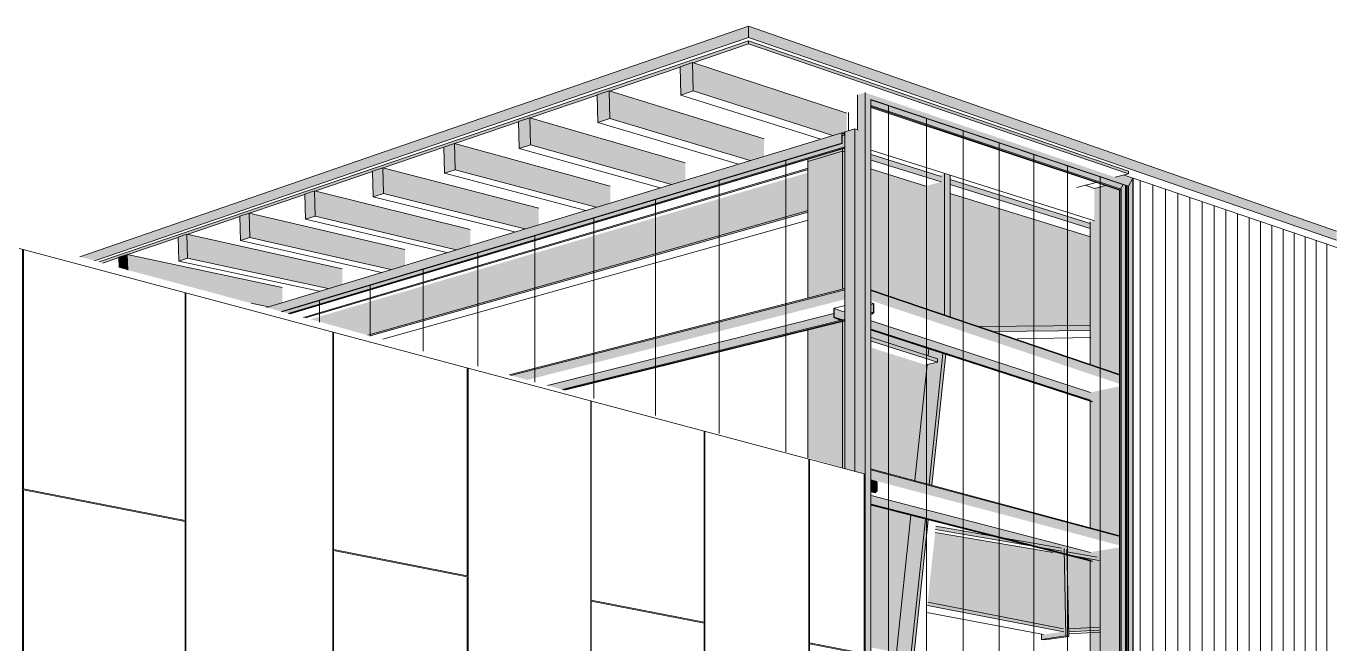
# Model space of a CAD drawing. Header units: inches. Extents: x 30681 to 92461, y -36095 to 66.
# Drawn here: x 30683.436 to 30683.992, y 60.216 to 60.478 of the extents above; entities that cross this region are included whole.
import ezdxf

# ---------------------------------------------------------------- set-up
doc = ezdxf.new("R2010")
doc.units = ezdxf.units.IN
doc.header["$MEASUREMENT"] = 0
for name, color, linetype, lineweight in [('A-CLNG', 13, 'Continuous', 13), ('A-GLAZ-CURT', 52, 'Continuous', 9), ('A-GLAZ-CWMG', 51, 'Continuous', 9), ('A-ROOF', 132, 'Continuous', 13), ('A-WALL', 113, 'Continuous', 13), ('A-WALL-PATT', 111, 'Continuous', 13), ('L-SITE-WALL', 31, 'Continuous', 13), ('S-BEAM', 12, 'Continuous', 9)]:
    doc.layers.add(name, color=color, linetype=linetype, lineweight=lineweight)

# ---------------------------------------------------------------- blocks, each defined once
blk = doc.blocks.new('FP_14-Entrance - Xcel')
at = {"layer": 'A-WALL-PATT', "lineweight": 9}
for p, q in [((-2803.59179, 60.3128), (-2803.59179, 60.42628)), ((-2803.59132, 60.3133), (-2803.59132, 60.42616)), ((-2803.50705, 60.29677), (-2803.50705, 60.40367)), ((-2803.50663, 60.29613), (-2803.50663, 60.40356)), ((-2803.43085, 60.28129), (-2803.43085, 60.38334)), ((-2803.43048, 60.28175), (-2803.43048, 60.38324)), ((-2803.36196, 60.2683), (-2803.36196, 60.36495)), ((-2803.36162, 60.26773), (-2803.36162, 60.36486)), ((-2803.29937, 60.25555), (-2803.29937, 60.34825)), ((-2803.29906, 60.25597), (-2803.29906, 60.34817)), ((-2803.24227, 60.24482), (-2803.24227, 60.33301)), ((-2803.24198, 60.24431), (-2803.24198, 60.33294)), ((-2803.18995, 60.23412), (-2803.18995, 60.31905)), ((-2803.18969, 60.23451), (-2803.18969, 60.31898)), ((-2803.59132, 60.3133), (-2803.50705, 60.29677)), ((-2803.59179, 60.2005), (-2803.59179, 60.3128)), ((-2803.59132, 60.31271), (-2803.50705, 60.29621)), ((-2803.59132, 60.20044), (-2803.59132, 60.31271)), ((-2803.14184, 60.22512), (-2803.14184, 60.30622)), ((-2803.1416, 60.22465), (-2803.1416, 60.30615)), ((-2803.50705, 60.18986), (-2803.50705, 60.29621)), ((-2803.50663, 60.18981), (-2803.50663, 60.29613)), ((-2803.09745, 60.21601), (-2803.09745, 60.29437)), ((-2803.09723, 60.21637), (-2803.09723, 60.29431)), ((-2803.43085, 60.1803), (-2803.43085, 60.28129)), ((-2803.43048, 60.28175), (-2803.36196, 60.2683)), ((-2803.36196, 60.2678), (-2803.43048, 60.28122)), ((-2803.43048, 60.18025), (-2803.43048, 60.28122)), ((-2803.36196, 60.074), (-2803.36196, 60.2678)), ((-2803.36162, 60.17111), (-2803.36162, 60.26773)), ((-2803.29937, 60.16332), (-2803.29937, 60.25555)), ((-2803.29906, 60.25597), (-2803.24227, 60.24482)), ((-2803.29906, 60.25549), (-2803.24227, 60.24436)), ((-2803.29906, 60.07059), (-2803.29906, 60.25549)), ((-2803.24227, 60.06752), (-2803.24227, 60.24436)), ((-2803.24198, 60.15614), (-2803.24198, 60.24431)), ((-2803.18995, 60.14962), (-2803.18995, 60.23412)), ((-2803.18969, 60.23451), (-2803.14184, 60.22512)), ((-2803.14184, 60.2247), (-2803.18969, 60.23407)), ((-2803.18969, 60.06468), (-2803.18969, 60.23407)), ((-2803.14184, 60.06209), (-2803.14184, 60.2247)), ((-2803.1416, 60.14357), (-2803.1416, 60.22465)), ((-2803.09745, 60.13805), (-2803.09745, 60.21601)), ((-2803.09723, 60.21637), (-2803.07402, 60.21182)), ((-2803.09723, 60.21596), (-2803.07402, 60.21142)), ((-2803.09723, 60.05967), (-2803.09723, 60.21596)), ((-2803.29937, 60.16332), (-2803.36162, 60.17111)), ((-2803.36162, 60.1706), (-2803.29937, 60.16284)), ((-2803.36162, 59.97685), (-2803.36162, 60.1706)), ((-2803.29937, 59.9779), (-2803.29937, 60.16284)), ((-2803.18995, 60.14962), (-2803.24198, 60.15614)), ((-2803.24198, 60.15568), (-2803.18995, 60.14918)), ((-2803.24198, 59.97888), (-2803.24198, 60.15568)), ((-2803.18995, 59.97976), (-2803.18995, 60.14918)), ((-2803.09745, 60.13805), (-2803.1416, 60.14357)), ((-2803.1416, 60.14315), (-2803.09745, 60.13764)), ((-2803.1416, 59.98058), (-2803.1416, 60.14315)), ((-2803.09745, 59.98132), (-2803.09745, 60.13764)), ((-2803.36196, 60.074), (-2803.42931, 60.07764)), ((-2803.36196, 60.07349), (-2803.42931, 60.07711)), ((-2803.36196, 59.87969), (-2803.36196, 60.07349)), ((-2803.24227, 60.06752), (-2803.29906, 60.07059)), ((-2803.29906, 59.88522), (-2803.29906, 60.07011)), ((-2803.24227, 60.06706), (-2803.29906, 60.07011)), ((-2803.24227, 59.89022), (-2803.24227, 60.06706)), ((-2803.14184, 60.06209), (-2803.18969, 60.06468)), ((-2803.18969, 59.89485), (-2803.18969, 60.06424)), ((-2803.14184, 60.06167), (-2803.18969, 60.06424)), ((-2803.14184, 59.89905), (-2803.14184, 60.06167)), ((-2803.07402, 60.05842), (-2803.09723, 60.05967)), ((-2803.09723, 59.90298), (-2803.09723, 60.05927)), ((-2803.07402, 60.05802), (-2803.09723, 60.05927)), ((-2803.18995, 59.97976), (-2803.24198, 59.97888)), ((-2803.09745, 59.98132), (-2803.1416, 59.98058)), ((-2803.1416, 59.98015), (-2803.09745, 59.98092)), ((-2803.1416, 59.89865), (-2803.1416, 59.98015)), ((-2803.09745, 59.90255), (-2803.09745, 59.98092)), ((-2803.29937, 59.9779), (-2803.36162, 59.97685)), ((-2803.36162, 59.97635), (-2803.29937, 59.97742)), ((-2803.36162, 59.87922), (-2803.36162, 59.97635)), ((-2803.29937, 59.88472), (-2803.29937, 59.97742)), ((-2803.24198, 59.97842), (-2803.18995, 59.97932)), ((-2803.24198, 59.88979), (-2803.24198, 59.97842)), ((-2803.18995, 59.89438), (-2803.18995, 59.97932)), ((-2803.09723, 59.90298), (-2803.07402, 59.90502)), ((-2803.18969, 59.89485), (-2803.14184, 59.89905)), ((-2803.29906, 59.88522), (-2803.24227, 59.89022)), ((-2803.42931, 59.87377), (-2803.36196, 59.87969))]:
    blk.add_line(p, q, dxfattribs=at)
blk = doc.blocks.new('FP_31-Entrance - Xcel')
at = {"layer": 'A-WALL-PATT', "lineweight": 9}
for p, q in [((-2803.10723, 60.29736), (-2803.10723, 60.42105)), ((-2803.13543, 60.30521), (-2803.13543, 60.41258)), ((-2803.16253, 60.31275), (-2803.16253, 60.4044)), ((-2803.18857, 60.32), (-2803.18857, 60.39657)), ((-2803.21363, 60.32698), (-2803.21363, 60.38905)), ((-2803.23775, 60.33369), (-2803.23775, 60.3818)), ((-2803.261, 60.34016), (-2803.261, 60.37482)), ((-2803.2834, 60.3464), (-2803.2834, 60.36809)), ((-2803.30502, 60.35242), (-2803.30502, 60.36159))]:
    blk.add_line(p, q, dxfattribs=at)
blk = doc.blocks.new('FP_36-Entrance - Xcel')
at = {"layer": 'A-WALL-PATT', "lineweight": 9}
for p, q in [((-2803.06368, 59.90793), (-2803.06368, 60.4442)), ((-2803.04759, 59.90932), (-2803.04759, 60.43879)), ((-2803.03197, 59.91066), (-2803.03197, 60.43353)), ((-2803.01681, 59.91197), (-2803.01681, 60.42843)), ((-2803.00208, 59.91323), (-2803.00208, 60.42348)), ((-2802.98778, 59.91447), (-2802.98778, 60.41866)), ((-2802.97387, 59.91566), (-2802.97387, 60.41398))]:
    blk.add_line(p, q, dxfattribs=at)
blk = doc.blocks.new('FP_37-Entrance - Xcel')
at = {"layer": 'A-WALL-PATT', "lineweight": 9}
for p, q in [((-2802.95692, 60.12043), (-2802.95692, 60.41252)), ((-2802.95156, 60.11976), (-2802.95156, 60.41069)), ((-2802.94627, 60.11909), (-2802.94627, 60.40889)), ((-2802.94103, 60.11844), (-2802.94103, 60.4071)), ((-2802.93585, 60.11779), (-2802.93585, 60.40534)), ((-2802.93072, 60.11715), (-2802.93072, 60.40359)), ((-2802.92565, 60.11652), (-2802.92565, 60.40186)), ((-2802.92064, 60.11589), (-2802.92064, 60.40015)), ((-2802.91568, 60.11527), (-2802.91568, 60.39846)), ((-2802.91077, 60.11465), (-2802.91077, 60.39679)), ((-2802.90592, 60.11405), (-2802.90592, 60.39513)), ((-2802.90111, 60.11345), (-2802.90111, 60.3935)), ((-2802.89636, 60.11285), (-2802.89636, 60.39188)), ((-2802.89165, 60.11226), (-2802.89165, 60.39027)), ((-2802.887, 60.11168), (-2802.887, 60.38869)), ((-2802.88239, 60.1111), (-2802.88239, 60.38712)), ((-2802.87783, 60.11053), (-2802.87783, 60.38556))]:
    blk.add_line(p, q, dxfattribs=at)

msp = doc.modelspace()

# ---------------------------------------------------------------- hatches: boundary and pattern name
at = {"layer": 'A-GLAZ-CWMG'}
for points in [[(30683.79168, 59.90472), (30683.79168, 60.44979), (30683.78843, 60.44877), (30683.78843, 60.43402), (30683.78881, 60.43386), (30683.78881, 60.28881), (30683.79128, 60.28813), (30683.79128, 59.90474)], [(30683.79168, 59.90472), (30683.79407, 59.90493), (30683.79407, 60.44686), (30683.79294, 60.44936), (30683.79168, 60.44979), (30683.79168, 59.93582)], [(30683.90332, 60.41009), (30683.90524, 60.41348), (30683.90128, 60.41483), (30683.89778, 60.41387), (30683.79294, 60.44936), (30683.79407, 60.44686), (30683.90018, 60.41115)], [(30683.90003, 60.40886), (30683.90112, 60.41077), (30683.79412, 60.44677), (30683.79412, 60.44426), (30683.89654, 60.41003)], [(30683.90016, 60.40846), (30683.90034, 60.40876), (30683.79411, 60.44425), (30683.79411, 60.44386), (30683.89548, 60.41002)], [(30683.54425, 60.35688), (30683.78189, 60.42828), (30683.78189, 60.43276), (30683.53783, 60.35866), (30683.53851, 60.35847)], [(30683.547, 60.35613), (30683.78311, 60.42676), (30683.78311, 60.43181), (30683.78196, 60.43146), (30683.782, 60.4283), (30683.78202, 60.42826), (30683.54436, 60.35686)], [(30683.78199, 60.42824), (30683.78194, 60.42836), (30683.78194, 60.43264), (30683.78206, 60.4326), (30683.78219, 60.43264), (30683.78189, 60.43276), (30683.78189, 60.42828)], [(30683.7831, 60.43218), (30683.7831, 60.43228), (30683.78217, 60.43263), (30683.78206, 60.4326)], [(30683.78739, 60.28919), (30683.78739, 60.43443), (30683.78308, 60.43312), (30683.78308, 60.29039), (30683.78663, 60.28941)], [(30683.78881, 60.28881), (30683.78881, 60.43386), (30683.78739, 60.43443), (30683.78739, 60.28919)], [(30683.54757, 60.35597), (30683.7831, 60.42636), (30683.7831, 60.42675), (30683.547, 60.35612)], [(30683.90332, 59.91457), (30683.90524, 59.91474), (30683.90524, 60.41348), (30683.90332, 60.41009), (30683.90332, 59.93571)], [(30683.90034, 59.91641), (30683.90216, 59.91659), (30683.90216, 60.41042), (30683.90112, 60.41077), (30683.90003, 60.40886), (30683.90034, 60.40876), (30683.90034, 59.9166)], [(30683.90016, 59.91639), (30683.90034, 59.91641), (30683.90034, 60.40876), (30683.90016, 60.40841), (30683.90016, 59.9166)], [(30683.90316, 59.91485), (30683.90316, 60.41006), (30683.90216, 60.41042), (30683.90216, 59.91656), (30683.90282, 59.91659), (30683.90282, 59.91487)], [(30683.90332, 59.91457), (30683.90332, 60.41009), (30683.90313, 60.41004), (30683.90313, 59.91458)]]:
    msp.add_hatch(color=256, dxfattribs=at).paths.add_polyline_path(points, flags=0)
h = msp.add_hatch(color=256, dxfattribs=at)
h.paths.add_polyline_path([(30683.89974, 59.91635), (30683.90016, 59.91639), (30683.90016, 59.91751), (30683.89974, 59.91747), (30683.89974, 59.9166)], flags=0)
h.paths.add_polyline_path([(30683.90016, 59.91786), (30683.90016, 60.40846), (30683.89964, 60.40832), (30683.89964, 59.91789), (30683.89974, 59.91788)], flags=0)
at = {"layer": 'A-ROOF'}
h = msp.add_hatch(color=256, dxfattribs=at)
h.paths.add_polyline_path([(30682.63643, 60.09557), (30682.80487, 60.15308), (30682.80487, 60.15464), (30682.63643, 60.09654)], flags=0)
h.paths.add_polyline_path([(30683.46494, 60.37845), (30683.74219, 60.47312), (30683.74219, 60.47794), (30683.45875, 60.38018)], flags=0)
for points in [[(30683.99162, 60.38723), (30683.99162, 60.39099), (30683.74219, 60.47794), (30683.74219, 60.47312), (30683.94582, 60.403)], [(30683.90334, 60.41536), (30683.90334, 60.41644), (30683.74228, 60.4717), (30683.74228, 60.47044), (30683.90009, 60.41647)]]:
    msp.add_hatch(color=256, dxfattribs=at).paths.add_polyline_path(points, flags=0)
h = msp.add_hatch(color=256, dxfattribs=at)
h.paths.add_polyline_path([(30682.637, 60.09521), (30682.80487, 60.15221), (30682.80487, 60.15261), (30682.637, 60.09547)], flags=0)
h.paths.add_polyline_path([(30683.46844, 60.37748), (30683.4753, 60.37981), (30683.47529, 60.3799), (30683.47886, 60.38112), (30683.47904, 60.38108), (30683.50038, 60.38832), (30683.50037, 60.38842), (30683.50411, 60.38969), (30683.50429, 60.38965), (30683.52661, 60.39723), (30683.52661, 60.39733), (30683.53051, 60.39866), (30683.53069, 60.39861), (30683.55407, 60.40655), (30683.55407, 60.40666), (30683.55816, 60.40805), (30683.55834, 60.408), (30683.58286, 60.41632), (30683.58285, 60.41643), (30683.58714, 60.41789), (30683.58733, 60.41784), (30683.61306, 60.42657), (30683.61305, 60.42669), (30683.61756, 60.42822), (30683.61774, 60.42816), (30683.64478, 60.43734), (30683.64478, 60.43746), (30683.64952, 60.43907), (30683.6497, 60.43901), (30683.67815, 60.44867), (30683.67815, 60.44879), (30683.68314, 60.45048), (30683.68332, 60.45043), (30683.7133, 60.4606), (30683.7133, 60.46073), (30683.71855, 60.46251), (30683.71873, 60.46245), (30683.74228, 60.47044), (30683.74228, 60.4717), (30683.46681, 60.37793)], flags=0)
at = {"layer": 'L-SITE-WALL'}
msp.add_hatch(color=256, dxfattribs=at).paths.add_polyline_path([(30683.90524, 60.12078), (30683.90542, 60.1208), (30683.90542, 60.41353), (30683.90524, 60.41348), (30683.90524, 60.1215)], flags=0)
h = msp.add_hatch(color=256, dxfattribs=at)
h.paths.add_polyline_path([(30683.90216, 60.12054), (30683.90316, 60.12062), (30683.90316, 60.41006), (30683.90216, 60.41042), (30683.90216, 60.12064)], flags=0)
h.paths.add_polyline_path([(30683.89968, 60.12483), (30683.89968, 60.18859), (30683.88738, 60.18707), (30683.88733, 60.18701), (30683.88733, 60.18371), (30683.8881, 60.18317), (30683.888, 60.18304), (30683.88717, 60.18321), (30683.88717, 60.1265), (30683.89615, 60.1253)], flags=0)
h.paths.add_polyline_path([(30683.89968, 60.19329), (30683.89968, 60.2569), (30683.88744, 60.25486), (30683.88733, 60.2548), (30683.88733, 60.25148), (30683.8881, 60.25098), (30683.888, 60.25084), (30683.88717, 60.25106), (30683.88717, 60.19588), (30683.8943, 60.1944)], flags=0)
h.paths.add_polyline_path([(30683.89968, 60.26175), (30683.89968, 60.32522), (30683.88733, 60.32261), (30683.88733, 60.31925), (30683.8881, 60.31878), (30683.888, 60.31864), (30683.88717, 60.31892), (30683.88717, 60.26525), (30683.89684, 60.26254)], flags=0)
h.paths.add_polyline_path([(30683.89968, 60.3302), (30683.89968, 60.40834), (30683.89376, 60.41041), (30683.88897, 60.40913), (30683.88897, 60.39541), (30683.88717, 60.39495), (30683.88717, 60.33463), (30683.89533, 60.33174)], flags=0)
at = {"layer": 'S-BEAM'}
for points in [[(30683.71358, 60.44872), (30683.71883, 60.45046), (30683.71855, 60.46251), (30683.71329, 60.46072)], [(30683.77807, 60.43164), (30683.78207, 60.43284), (30683.78234, 60.43275), (30683.78323, 60.43302), (30683.78323, 60.43324), (30683.7839, 60.43345), (30683.7839, 60.44107), (30683.71855, 60.46251), (30683.71883, 60.45046), (30683.77685, 60.43203)], [(30683.67843, 60.4371), (30683.68342, 60.43875), (30683.68313, 60.45048), (30683.67815, 60.44879)], [(30683.74297, 60.42098), (30683.74884, 60.4228), (30683.74884, 60.43023), (30683.68313, 60.45048), (30683.68342, 60.43875), (30683.74174, 60.42135)], [(30683.64506, 60.42607), (30683.6498, 60.42763), (30683.64952, 60.43907), (30683.64478, 60.43746), (30683.64483, 60.43561)], [(30683.70956, 60.41084), (30683.71546, 60.41267), (30683.71546, 60.41992), (30683.64952, 60.43907), (30683.6498, 60.42763), (30683.70588, 60.41187)], [(30683.78323, 60.43238), (30683.78323, 60.43302), (30683.78232, 60.43274)], [(30683.61334, 60.41558), (30683.61784, 60.41707), (30683.61756, 60.42821), (30683.61305, 60.42668)], [(30683.67773, 60.40117), (30683.68364, 60.403), (30683.68364, 60.41009), (30683.61756, 60.42821), (30683.61784, 60.41707), (30683.67404, 60.40215)], [(30683.76743, 60.4206), (30683.78216, 60.42499), (30683.78214, 60.42592), (30683.76743, 60.42153)], [(30683.55444, 60.35419), (30683.7675, 60.41718), (30683.7675, 60.41776), (30683.55358, 60.35443)], [(30683.55861, 60.35305), (30683.76753, 60.41441), (30683.76753, 60.41583), (30683.55649, 60.35363), (30683.55859, 60.35306)], [(30683.5809, 60.34685), (30683.76753, 60.39972), (30683.76753, 60.41441), (30683.55861, 60.35305), (30683.5612, 60.35233)], [(30683.58314, 60.40559), (30683.58743, 60.40701), (30683.58714, 60.41789), (30683.58285, 60.41643)], [(30683.64735, 60.39195), (30683.65328, 60.39378), (30683.65328, 60.40071), (30683.58714, 60.41789), (30683.58743, 60.40701), (30683.64563, 60.39238)], [(30683.8254, 60.35561), (30683.8254, 60.41532), (30683.82272, 60.41456), (30683.82393, 60.41416), (30683.82393, 60.41192), (30683.81751, 60.41012), (30683.81751, 60.35841)], [(30683.82771, 60.35483), (30683.82771, 60.41459), (30683.8254, 60.41532), (30683.8254, 60.35561), (30683.82739, 60.35494)], [(30683.55435, 60.39607), (30683.55844, 60.39742), (30683.55816, 60.40804), (30683.55407, 60.40665)], [(30683.61835, 60.38314), (30683.62428, 60.38498), (30683.62428, 60.39174), (30683.55816, 60.40804), (30683.55844, 60.39742), (30683.61809, 60.3832)], [(30683.52689, 60.38699), (30683.53079, 60.38828), (30683.53051, 60.39865), (30683.5266, 60.39733)], [(30683.59061, 60.37472), (30683.59655, 60.37656), (30683.59655, 60.38317), (30683.53051, 60.39865), (30683.53079, 60.38828), (30683.58692, 60.37556)], [(30683.58177, 60.34658), (30683.7675, 60.39912), (30683.7675, 60.3997), (30683.58088, 60.34683)], [(30683.50066, 60.37832), (30683.50439, 60.37955), (30683.50411, 60.38969), (30683.50037, 60.38842), (30683.50059, 60.38075)], [(30683.56407, 60.36666), (30683.57, 60.36849), (30683.57, 60.37497), (30683.50411, 60.38969), (30683.50439, 60.37955), (30683.56038, 60.36746)], [(30683.47905, 60.37452), (30683.47886, 60.38112), (30683.47529, 60.3799), (30683.47542, 60.37553)], [(30683.53865, 60.35894), (30683.54457, 60.36077), (30683.54457, 60.36711), (30683.47886, 60.38112), (30683.47905, 60.37452), (30683.53138, 60.36044), (30683.53854, 60.35897)], [(30683.6415, 60.32983), (30683.78311, 60.36618), (30683.78312, 60.36665), (30683.64071, 60.33005)], [(30683.64781, 60.32807), (30683.78311, 60.36245), (30683.78311, 60.36618), (30683.6415, 60.32983)], [(30683.89965, 60.32998), (30683.89966, 60.33019), (30683.79414, 60.36607), (30683.79412, 60.36583), (30683.89928, 60.33011)], [(30683.89965, 60.32662), (30683.89965, 60.32998), (30683.79412, 60.36583), (30683.79412, 60.3621), (30683.87739, 60.3341)], [(30683.64847, 60.32789), (30683.78311, 60.36206), (30683.78311, 60.36245), (30683.64781, 60.32807), (30683.64847, 60.32789)], [(30683.77924, 60.35389), (30683.77934, 60.35405), (30683.77855, 60.35455), (30683.77856, 60.35823), (30683.7786, 60.3583), (30683.77842, 60.35828), (30683.77838, 60.35813), (30683.77838, 60.35443)], [(30683.89965, 60.3262), (30683.89965, 60.32662), (30683.79412, 60.3621), (30683.79413, 60.36164), (30683.899, 60.32642)], [(30683.79489, 60.35589), (30683.79537, 60.35648), (30683.79535, 60.36033), (30683.79526, 60.36032), (30683.79528, 60.36023), (30683.79528, 60.35659), (30683.79484, 60.35604)], [(30683.82246, 60.33537), (30683.82246, 60.33686), (30683.79436, 60.34588), (30683.79436, 60.34435), (30683.81234, 60.3386)], [(30683.89965, 60.26143), (30683.89966, 60.26174), (30683.79414, 60.29017), (30683.79412, 60.28983), (30683.89928, 60.26153)], [(30683.89965, 60.25806), (30683.89965, 60.26143), (30683.79412, 60.28983), (30683.79412, 60.2861), (30683.87739, 60.26398)], [(30683.89965, 60.25768), (30683.89965, 60.25806), (30683.79412, 60.2861), (30683.79413, 60.28567), (30683.899, 60.25785)], [(30683.79677, 60.28459), (30683.79669, 60.28478), (30683.79412, 60.28546), (30683.79412, 60.28529)], [(30683.79677, 60.28087), (30683.79677, 60.28459), (30683.79412, 60.28529), (30683.79412, 60.28156)], [(30683.7959, 60.27994), (30683.79677, 60.28087), (30683.79412, 60.28156), (30683.79414, 60.2804)], [(30683.8881, 60.25098), (30683.88733, 60.25148), (30683.79434, 60.27525), (30683.79432, 60.27492), (30683.8776, 60.25366)], [(30683.888, 60.25084), (30683.8881, 60.25098), (30683.79432, 60.27492), (30683.79433, 60.27475), (30683.87761, 60.25349)], [(30683.88733, 60.25474), (30683.88736, 60.25482), (30683.88744, 60.25486), (30683.79433, 60.27899), (30683.79436, 60.27881), (30683.87762, 60.25725)], [(30683.88733, 60.25148), (30683.88733, 60.25474), (30683.79434, 60.27881), (30683.79434, 60.27525), (30683.87762, 60.25396)], [(30683.86655, 60.21782), (30683.8768, 60.2193), (30683.87604, 60.25637), (30683.87425, 60.25684), (30683.87396, 60.25679), (30683.87518, 60.25657), (30683.8752, 60.2553), (30683.87145, 60.25467), (30683.8721, 60.22313), (30683.87587, 60.22238), (30683.8759, 60.22111), (30683.86736, 60.21987), (30683.86651, 60.22003), (30683.86651, 60.21974)], [(30683.87803, 60.21913), (30683.87728, 60.25605), (30683.87604, 60.25637), (30683.8768, 60.2193)]]:
    msp.add_hatch(color=256, dxfattribs=at).paths.add_polyline_path(points, flags=0)
h = msp.add_hatch(color=256, dxfattribs=at)
h.paths.add_polyline_path([(30683.78216, 60.29077), (30683.78216, 60.35274), (30683.76743, 60.34909), (30683.76743, 60.29487), (30683.77509, 60.29274)], flags=0)
h.paths.add_polyline_path([(30683.76743, 60.36267), (30683.78216, 60.36645), (30683.78214, 60.42495), (30683.76743, 60.42056), (30683.76743, 60.36324)], flags=0)
h = msp.add_hatch(color=256, dxfattribs=at)
h.paths.add_polyline_path([(30683.84671, 60.34839), (30683.88717, 60.34889), (30683.88717, 60.35103), (30683.84035, 60.35055), (30683.84104, 60.35032)], flags=0)
h.paths.add_polyline_path([(30683.88717, 60.39214), (30683.88717, 60.39425), (30683.82774, 60.41296), (30683.82774, 60.41073), (30683.87951, 60.39453)], flags=0)
h.paths.add_polyline_path([(30683.82393, 60.41192), (30683.82393, 60.41416), (30683.79434, 60.42345), (30683.79434, 60.42117), (30683.82283, 60.41226)], flags=0)
h.paths.add_polyline_path([(30683.78324, 60.42465), (30683.78324, 60.42626), (30683.78216, 60.42593), (30683.78216, 60.42499), (30683.78278, 60.42479)], flags=0)
h = msp.add_hatch(color=256, dxfattribs=at)
h.paths.add_polyline_path([(30683.79821, 59.90926), (30683.79942, 59.90936), (30683.79942, 59.97782), (30683.79821, 59.97779), (30683.79821, 59.91488)], flags=0)
h.paths.add_polyline_path([(30683.79821, 59.98665), (30683.79942, 59.98666), (30683.79942, 60.05534), (30683.79821, 60.0554), (30683.79821, 59.98854)], flags=0)
h.paths.add_polyline_path([(30683.79942, 60.06592), (30683.79942, 60.08849), (30683.8033, 60.12518), (30683.80207, 60.12532), (30683.79821, 60.08882), (30683.79821, 60.06599), (30683.79928, 60.06593)], flags=0)
h.paths.add_polyline_path([(30683.80457, 60.13712), (30683.81095, 60.1974), (30683.80973, 60.19762), (30683.80334, 60.13728), (30683.80434, 60.13715)], flags=0)
h.paths.add_polyline_path([(30683.81236, 60.21077), (30683.81848, 60.26859), (30683.81729, 60.2689), (30683.81115, 60.21101), (30683.81179, 60.21088)], flags=0)
h.paths.add_polyline_path([(30683.82004, 60.28335), (30683.82591, 60.33878), (30683.82473, 60.33916), (30683.81885, 60.28367), (30683.81914, 60.28359)], flags=0)
h.paths.add_polyline_path([(30683.78324, 60.29048), (30683.78324, 60.35261), (30683.78254, 60.35284), (30683.78216, 60.35274), (30683.78216, 60.29077), (30683.78247, 60.29069)], flags=0)
h.paths.add_polyline_path([(30683.78216, 60.36645), (30683.78324, 60.36674), (30683.78324, 60.42461), (30683.78216, 60.42495), (30683.78216, 60.36727)], flags=0)
h = msp.add_hatch(color=256, dxfattribs=at)
h.paths.add_polyline_path([(30683.79443, 60.11357), (30683.79577, 60.1261), (30683.79443, 60.12625), (30683.79443, 60.11633)], flags=0)
h.paths.add_polyline_path([(30683.79705, 60.13812), (30683.80352, 60.19883), (30683.79443, 60.20052), (30683.79443, 60.15761), (30683.797, 60.1572), (30683.79708, 60.15701), (30683.79708, 60.15328), (30683.7962, 60.15243), (30683.79443, 60.15268), (30683.79443, 60.13846), (30683.79501, 60.13839)], flags=0)
h.paths.add_polyline_path([(30683.80495, 60.2123), (30683.81116, 60.27053), (30683.79443, 60.2748), (30683.79443, 60.21439), (30683.80356, 60.21258)], flags=0)
h.paths.add_polyline_path([(30683.81274, 60.28539), (30683.81796, 60.33434), (30683.81751, 60.33423), (30683.79443, 60.34156), (30683.79443, 60.29033), (30683.80926, 60.28633)], flags=0)
h.paths.add_polyline_path([(30683.81838, 60.33823), (30683.81869, 60.3412), (30683.79443, 60.34907), (30683.79443, 60.34593), (30683.81703, 60.33867)], flags=0)
h.paths.add_polyline_path([(30683.84045, 60.3506), (30683.88727, 60.35108), (30683.88727, 60.38855), (30683.82783, 60.40693), (30683.82783, 60.3549), (30683.83882, 60.35116)], flags=0)
h.paths.add_polyline_path([(30683.81751, 60.35841), (30683.81751, 60.41012), (30683.79443, 60.41726), (30683.79443, 60.36626), (30683.81315, 60.35989)], flags=0)
h = msp.add_hatch(color=256, dxfattribs=at)
h.paths.add_polyline_path([(30683.65698, 60.3256), (30683.77843, 60.35602), (30683.77843, 60.35617), (30683.65671, 60.32568), (30683.65697, 60.32561)], flags=0)
h.paths.add_polyline_path([(30683.78223, 60.35696), (30683.78323, 60.35721), (30683.78323, 60.35737), (30683.78216, 60.3571), (30683.78221, 60.35705), (30683.78223, 60.35696)], flags=0)
h.paths.add_polyline_path([(30683.79417, 60.35995), (30683.79528, 60.36023), (30683.79522, 60.36037), (30683.79522, 60.36032), (30683.79502, 60.36032), (30683.79416, 60.36011), (30683.79416, 60.36005)], flags=0)
h = msp.add_hatch(color=256, dxfattribs=at)
h.paths.add_polyline_path([(30683.66323, 60.32387), (30683.7815, 60.35318), (30683.77929, 60.35393), (30683.77843, 60.35447), (30683.77843, 60.35601), (30683.65698, 60.3256), (30683.65916, 60.325)], flags=0)
h.paths.add_polyline_path([(30683.78223, 60.35336), (30683.78323, 60.35361), (30683.78323, 60.35721), (30683.78223, 60.35696), (30683.78223, 60.35407)], flags=0)
h.paths.add_polyline_path([(30683.79417, 60.35632), (30683.79528, 60.35659), (30683.79526, 60.36023), (30683.79417, 60.35995), (30683.79417, 60.3566)], flags=0)
h = msp.add_hatch(color=256, dxfattribs=at)
h.paths.add_polyline_path([(30683.88733, 60.32251), (30683.88738, 60.32261), (30683.88744, 60.32264), (30683.79433, 60.35318), (30683.79434, 60.35299), (30683.87968, 60.32501)], flags=0)
h.paths.add_polyline_path([(30683.78223, 60.35696), (30683.78229, 60.35708), (30683.77861, 60.35829), (30683.77855, 60.35817), (30683.78068, 60.35747)], flags=0)
h = msp.add_hatch(color=256, dxfattribs=at)
h.paths.add_polyline_path([(30683.88733, 60.31925), (30683.88733, 60.32251), (30683.79434, 60.35299), (30683.79434, 60.34943), (30683.87762, 60.3224)], flags=0)
h.paths.add_polyline_path([(30683.78223, 60.35336), (30683.78223, 60.35696), (30683.77855, 60.35817), (30683.77856, 60.35455), (30683.78146, 60.35361)], flags=0)
h = msp.add_hatch(color=256, dxfattribs=at)
h.paths.add_polyline_path([(30683.66399, 60.32365), (30683.78225, 60.35292), (30683.7815, 60.35318), (30683.66323, 60.32387)], flags=0)
h.paths.add_polyline_path([(30683.78258, 60.353), (30683.78322, 60.35316), (30683.78323, 60.35361), (30683.78223, 60.35336)], flags=0)
h.paths.add_polyline_path([(30683.79416, 60.35587), (30683.79484, 60.35604), (30683.79522, 60.35658), (30683.79417, 60.35632)], flags=0)
h = msp.add_hatch(color=256, dxfattribs=at)
h.paths.add_polyline_path([(30683.78253, 60.35283), (30683.78322, 60.353), (30683.78322, 60.35316), (30683.78258, 60.353)], flags=0)
h.paths.add_polyline_path([(30683.66428, 60.32357), (30683.78253, 60.35283), (30683.78225, 60.35292), (30683.66399, 60.32365)], flags=0)
h.paths.add_polyline_path([(30683.79416, 60.3557), (30683.79489, 60.35589), (30683.79484, 60.35604), (30683.79416, 60.35587)], flags=0)
h = msp.add_hatch(color=256, dxfattribs=at)
h.paths.add_polyline_path([(30683.8881, 60.31878), (30683.88733, 60.31925), (30683.79434, 60.34943), (30683.79432, 60.34919), (30683.8776, 60.32218)], flags=0)
h.paths.add_polyline_path([(30683.78323, 60.35279), (30683.78322, 60.35301), (30683.78286, 60.35291), (30683.78302, 60.35286)], flags=0)
h.paths.add_polyline_path([(30683.78258, 60.353), (30683.78223, 60.35336), (30683.77866, 60.35448), (30683.77934, 60.35405), (30683.78067, 60.35362)], flags=0)
h = msp.add_hatch(color=256, dxfattribs=at)
h.paths.add_polyline_path([(30683.888, 60.31864), (30683.8881, 60.31878), (30683.79432, 60.34919), (30683.79433, 60.349), (30683.87761, 60.32201)], flags=0)
h.paths.add_polyline_path([(30683.78253, 60.35283), (30683.78258, 60.353), (30683.77934, 60.35405), (30683.77924, 60.35389), (30683.78239, 60.35287)], flags=0)
h.paths.add_polyline_path([(30683.78323, 60.3526), (30683.78323, 60.35279), (30683.78286, 60.35291), (30683.78253, 60.35283), (30683.78292, 60.3527)], flags=0)
h = msp.add_hatch(color=256, dxfattribs=at)
h.paths.add_polyline_path([(30683.79439, 60.08859), (30683.79821, 60.08882), (30683.80207, 60.12532), (30683.79577, 60.1261), (30683.79443, 60.11357), (30683.79441, 60.10244)], flags=0)
h.paths.add_polyline_path([(30683.80334, 60.13728), (30683.80973, 60.19762), (30683.80352, 60.19883), (30683.79705, 60.13812), (30683.798, 60.138)], flags=0)
h.paths.add_polyline_path([(30683.81115, 60.21101), (30683.81729, 60.2689), (30683.81116, 60.27053), (30683.80495, 60.2123), (30683.80919, 60.21142)], flags=0)
h.paths.add_polyline_path([(30683.81885, 60.28367), (30683.82473, 60.33916), (30683.81869, 60.3412), (30683.81838, 60.33823), (30683.82247, 60.33686), (30683.82246, 60.33537), (30683.81796, 60.33434), (30683.81274, 60.28539)], flags=0)
h = msp.add_hatch(color=256, dxfattribs=at)
h.paths.add_polyline_path([(30683.878, 60.22106), (30683.89095, 60.22171), (30683.89095, 60.22296), (30683.87798, 60.22231), (30683.87798, 60.22203)], flags=0)
h.paths.add_polyline_path([(30683.8759, 60.22111), (30683.87587, 60.22238), (30683.81823, 60.23358), (30683.81809, 60.23227), (30683.87122, 60.22201)], flags=0)
h.paths.add_polyline_path([(30683.89012, 60.25274), (30683.87729, 60.25605), (30683.87731, 60.25494), (30683.88138, 60.25424)], flags=0)
h.paths.add_polyline_path([(30683.8752, 60.2553), (30683.87518, 60.25657), (30683.82163, 60.26583), (30683.8215, 60.26452), (30683.86555, 60.25696)], flags=0)
h = msp.add_hatch(color=256, dxfattribs=at)
h.paths.add_polyline_path([(30683.87801, 60.22234), (30683.89099, 60.22298), (30683.89099, 60.25135), (30683.87737, 60.25367), (30683.87795, 60.22534)], flags=0)
h.paths.add_polyline_path([(30683.8721, 60.22313), (30683.87145, 60.25467), (30683.82139, 60.2632), (30683.81827, 60.23359), (30683.86998, 60.22354)], flags=0)

# ---------------------------------------------------------------- linework, layer by layer
at = {"layer": 'A-CLNG'}
for p, q in [((30683.78464, 60.43367), (30683.78464, 60.4413)), ((30683.88897, 60.39541), (30683.79431, 60.42539)), ((30683.88499, 60.41045), (30683.88897, 60.40913))]:
    msp.add_line(p, q, dxfattribs=at)
at = {"layer": 'A-GLAZ-CWMG'}
for p, q in [((30683.78843, 60.43402), (30683.78843, 60.44877)), ((30683.79168, 60.44979), (30683.79168, 59.90472)), ((30683.79407, 60.44686), (30683.79407, 59.90493)), ((30683.90332, 60.41009), (30683.79407, 60.44686)), ((30683.90313, 60.41004), (30683.79407, 60.44674)), ((30683.90034, 60.40876), (30683.79411, 60.44425)), ((30683.90016, 60.40846), (30683.79411, 60.44386)), ((30683.89964, 60.40832), (30683.79412, 60.44351)), ((30683.78189, 60.43276), (30683.53783, 60.35866)), ((30683.78219, 60.43264), (30683.78189, 60.43276)), ((30683.78189, 60.43276), (30683.78189, 60.42828)), ((30683.78194, 60.42836), (30683.78194, 60.43264)), ((30683.78194, 60.43264), (30683.78206, 60.4326)), ((30683.78311, 60.43181), (30683.78196, 60.43146)), ((30683.78206, 60.4326), (30683.7831, 60.43218)), ((30683.7831, 60.43228), (30683.78219, 60.43264)), ((30683.78308, 60.43312), (30683.78739, 60.43443)), ((30683.78308, 60.29039), (30683.78308, 60.43312)), ((30683.78739, 60.43443), (30683.78881, 60.43386)), ((30683.78739, 60.28919), (30683.78739, 60.43443)), ((30683.78189, 60.42828), (30683.54425, 60.35688)), ((30683.78199, 60.42824), (30683.54435, 60.35685)), ((30683.7831, 60.42675), (30683.547, 60.35612)), ((30683.7831, 60.42636), (30683.54757, 60.35597)), ((30683.78311, 60.42615), (30683.54787, 60.35588)), ((30683.78189, 60.42828), (30683.78199, 60.42824)), ((30683.78199, 60.42834), (30683.78194, 60.42836)), ((30683.78199, 60.42824), (30683.78199, 60.42834)), ((30683.90524, 60.41348), (30683.90128, 60.41483)), ((30683.90524, 60.41348), (30683.90332, 60.41009)), ((30683.90332, 60.41009), (30683.90524, 60.41348)), ((30683.90524, 59.91474), (30683.90524, 60.41348)), ((30683.90016, 60.40846), (30683.89964, 60.40832)), ((30683.89964, 60.40832), (30683.90016, 60.40846)), ((30683.89964, 59.91789), (30683.89964, 60.40832)), ((30683.90112, 60.41077), (30683.90003, 60.40886)), ((30683.90003, 60.40886), (30683.90112, 60.41077)), ((30683.90034, 60.40876), (30683.90016, 60.40846)), ((30683.90016, 60.40846), (30683.90034, 60.40876)), ((30683.90016, 59.91639), (30683.90016, 60.40846)), ((30683.90034, 59.91641), (30683.90034, 60.40876)), ((30683.90216, 59.91656), (30683.90216, 60.41042)), ((30683.90332, 60.41009), (30683.90313, 60.41004)), ((30683.90313, 60.41004), (30683.90332, 60.41009)), ((30683.90313, 59.91458), (30683.90313, 60.41004)), ((30683.90332, 59.91457), (30683.90332, 60.41009))]:
    msp.add_line(p, q, dxfattribs=at)
at = {"layer": 'A-ROOF'}
for p, q in [((30683.45875, 60.38018), (30683.74219, 60.47794)), ((30683.74219, 60.47794), (30683.99162, 60.39099)), ((30683.74219, 60.47312), (30683.74219, 60.47794)), ((30683.74219, 60.47312), (30683.46494, 60.37845)), ((30683.46681, 60.37793), (30683.74228, 60.4717)), ((30683.74228, 60.47044), (30683.71873, 60.46245)), ((30683.99162, 60.38723), (30683.74219, 60.47312)), ((30683.74228, 60.4717), (30683.90334, 60.41644)), ((30683.74228, 60.47044), (30683.74228, 60.4717)), ((30683.90334, 60.41536), (30683.74228, 60.47044)), ((30683.7133, 60.4606), (30683.68332, 60.45043)), ((30683.67815, 60.44867), (30683.6497, 60.43901)), ((30683.64478, 60.43734), (30683.61774, 60.42816)), ((30683.61306, 60.42657), (30683.58733, 60.41784)), ((30683.58286, 60.41632), (30683.55834, 60.408)), ((30683.89778, 60.41387), (30683.90334, 60.41536)), ((30683.90334, 60.41644), (30683.90334, 60.41536)), ((30683.88147, 60.40949), (30683.88972, 60.4117)), ((30683.55407, 60.40655), (30683.53069, 60.39861)), ((30683.52661, 60.39723), (30683.50429, 60.38965)), ((30683.50038, 60.38832), (30683.47904, 60.38108)), ((30683.4753, 60.37981), (30683.46844, 60.37748))]:
    msp.add_line(p, q, dxfattribs=at)
at = {"layer": 'A-WALL'}
for p, q in [((30683.78308, 60.43291), (30683.78194, 60.43256)), ((30683.78196, 60.43163), (30683.7831, 60.43198)), ((30683.90258, 60.41027), (30683.90258, 59.9166))]:
    msp.add_line(p, q, dxfattribs=at)
at = {"layer": 'L-SITE-WALL'}
for p, q in [((30683.79127, 60.28812), (30683.24592, 60.43364)), ((30683.90524, 60.41348), (30683.90542, 60.41353)), ((30683.99171, 60.38412), (30683.90542, 60.41353)), ((30683.90542, 60.41353), (30683.90542, 59.91473)), ((30683.88897, 60.40913), (30683.89376, 60.41041)), ((30683.88717, 60.33463), (30683.88717, 60.39495)), ((30683.88717, 60.26525), (30683.88717, 60.31892)), ((30683.79127, 59.90462), (30683.79127, 60.28812)), ((30683.88717, 60.19588), (30683.88717, 60.25106))]:
    msp.add_line(p, q, dxfattribs=at)
at = {"layer": 'S-BEAM'}
for p, q in [((30683.71855, 60.46251), (30683.71329, 60.46072)), ((30683.71329, 60.46072), (30683.71358, 60.44872)), ((30683.71883, 60.45046), (30683.71855, 60.46251)), ((30683.71855, 60.46251), (30683.7839, 60.44107)), ((30683.68313, 60.45048), (30683.67815, 60.44879)), ((30683.67815, 60.44879), (30683.67843, 60.4371)), ((30683.68342, 60.43875), (30683.68313, 60.45048)), ((30683.68313, 60.45048), (30683.74884, 60.43023)), ((30683.71358, 60.44872), (30683.71883, 60.45046)), ((30683.77287, 60.43006), (30683.71358, 60.44872)), ((30683.77807, 60.43164), (30683.71883, 60.45046)), ((30683.64952, 60.43907), (30683.64478, 60.43746)), ((30683.64478, 60.43746), (30683.64506, 60.42607)), ((30683.6498, 60.42763), (30683.64952, 60.43907)), ((30683.64952, 60.43907), (30683.71546, 60.41992)), ((30683.67843, 60.4371), (30683.68342, 60.43875)), ((30683.73802, 60.41948), (30683.67843, 60.4371)), ((30683.74297, 60.42098), (30683.68342, 60.43875)), ((30683.61756, 60.42821), (30683.61305, 60.42668)), ((30683.61305, 60.42668), (30683.61334, 60.41558)), ((30683.61784, 60.41707), (30683.61756, 60.42821)), ((30683.61756, 60.42821), (30683.68364, 60.41009)), ((30683.64506, 60.42607), (30683.6498, 60.42763)), ((30683.70485, 60.40941), (30683.64506, 60.42607)), ((30683.70956, 60.41084), (30683.6498, 60.42763)), ((30683.78216, 60.42499), (30683.76743, 60.4206)), ((30683.78216, 60.42495), (30683.76743, 60.42056)), ((30683.78216, 60.42593), (30683.78216, 60.42499)), ((30683.78216, 60.42499), (30683.78324, 60.42465)), ((30683.78324, 60.42461), (30683.78216, 60.42495)), ((30683.78216, 60.36645), (30683.78216, 60.42495)), ((30683.76743, 60.4206), (30683.76743, 60.42153)), ((30683.76748, 60.42058), (30683.76743, 60.4206)), ((30683.76743, 60.36267), (30683.76743, 60.42056)), ((30683.82393, 60.41416), (30683.79434, 60.42348)), ((30683.79434, 60.42117), (30683.82393, 60.41192)), ((30683.55358, 60.35443), (30683.7675, 60.41776)), ((30683.55444, 60.35419), (30683.7675, 60.41718)), ((30683.58714, 60.41789), (30683.58285, 60.41643)), ((30683.58285, 60.41643), (30683.58314, 60.40559)), ((30683.58743, 60.40701), (30683.58714, 60.41789)), ((30683.58714, 60.41789), (30683.65328, 60.40071)), ((30683.61334, 60.41558), (30683.61784, 60.41707)), ((30683.67323, 60.39981), (30683.61334, 60.41558)), ((30683.67773, 60.40117), (30683.61784, 60.41707)), ((30683.81751, 60.41012), (30683.79443, 60.41726)), ((30683.8254, 60.41532), (30683.8254, 60.35561)), ((30683.82771, 60.35483), (30683.82771, 60.41459)), ((30683.55816, 60.40804), (30683.55407, 60.40665)), ((30683.55844, 60.39742), (30683.55816, 60.40804)), ((30683.55816, 60.40804), (30683.62428, 60.39174)), ((30683.88717, 60.39425), (30683.82774, 60.41296)), ((30683.82774, 60.41073), (30683.88717, 60.39214)), ((30683.55407, 60.40665), (30683.55435, 60.39607)), ((30683.58314, 60.40559), (30683.58743, 60.40701)), ((30683.64306, 60.39065), (30683.58314, 60.40559)), ((30683.64735, 60.39195), (30683.58743, 60.40701)), ((30683.88727, 60.38855), (30683.82783, 60.40693)), ((30683.53051, 60.39865), (30683.5266, 60.39733)), ((30683.5266, 60.39733), (30683.52689, 60.38699)), ((30683.53079, 60.38828), (30683.53051, 60.39865)), ((30683.53051, 60.39865), (30683.59655, 60.38317)), ((30683.55435, 60.39607), (30683.55844, 60.39742)), ((30683.61835, 60.38314), (30683.55844, 60.39742)), ((30683.58088, 60.34683), (30683.7675, 60.3997)), ((30683.58177, 60.34658), (30683.7675, 60.39912)), ((30683.61425, 60.3819), (30683.55435, 60.39607)), ((30683.58722, 60.34512), (30683.76757, 60.39569)), ((30683.50411, 60.38969), (30683.50037, 60.38842)), ((30683.50037, 60.38842), (30683.50066, 60.37832)), ((30683.50439, 60.37955), (30683.50411, 60.38969)), ((30683.50411, 60.38969), (30683.57, 60.37497)), ((30683.52689, 60.38699), (30683.53079, 60.38828)), ((30683.58669, 60.37353), (30683.52689, 60.38699)), ((30683.59061, 60.37472), (30683.53079, 60.38828)), ((30683.47886, 60.38112), (30683.47529, 60.3799)), ((30683.47529, 60.3799), (30683.47542, 60.37553)), ((30683.47905, 60.37452), (30683.47886, 60.38112)), ((30683.47886, 60.38112), (30683.54457, 60.36711)), ((30683.50066, 60.37832), (30683.50439, 60.37955)), ((30683.56032, 60.36552), (30683.50066, 60.37832)), ((30683.56407, 60.36666), (30683.50439, 60.37955)), ((30683.64071, 60.33005), (30683.78312, 60.36665)), ((30683.6415, 60.32983), (30683.78311, 60.36618)), ((30683.79412, 60.36583), (30683.89965, 60.32998)), ((30683.79414, 60.36607), (30683.89966, 60.33019)), ((30683.53865, 60.35894), (30683.53138, 60.36044)), ((30683.77842, 60.35828), (30683.77838, 60.35813)), ((30683.77838, 60.35813), (30683.77838, 60.35443)), ((30683.77855, 60.35455), (30683.77855, 60.35817)), ((30683.77855, 60.35817), (30683.78223, 60.35696)), ((30683.77866, 60.35832), (30683.78318, 60.35945)), ((30683.79415, 60.36073), (30683.79522, 60.36037)), ((30683.79417, 60.35995), (30683.79528, 60.36023)), ((30683.79528, 60.36023), (30683.79528, 60.35659)), ((30683.79537, 60.3602), (30683.79535, 60.36034)), ((30683.79537, 60.35648), (30683.79537, 60.3602)), ((30683.65698, 60.3256), (30683.77843, 60.35601)), ((30683.66323, 60.32387), (30683.7815, 60.35318)), ((30683.66399, 60.32365), (30683.78225, 60.35292)), ((30683.66428, 60.32357), (30683.78322, 60.353)), ((30683.77838, 60.35443), (30683.77924, 60.35389)), ((30683.77934, 60.35405), (30683.77855, 60.35455)), ((30683.77855, 60.35455), (30683.78223, 60.35336)), ((30683.77924, 60.35389), (30683.77934, 60.35405)), ((30683.77924, 60.35389), (30683.78323, 60.3526)), ((30683.77934, 60.35405), (30683.78258, 60.353)), ((30683.78216, 60.29077), (30683.78216, 60.35274)), ((30683.78223, 60.35696), (30683.78323, 60.35721)), ((30683.78223, 60.35336), (30683.78323, 60.35361)), ((30683.78258, 60.353), (30683.78322, 60.35316)), ((30683.78286, 60.35291), (30683.78323, 60.35279)), ((30683.79416, 60.35587), (30683.79484, 60.35604)), ((30683.79416, 60.3557), (30683.79489, 60.35589)), ((30683.79417, 60.35632), (30683.79528, 60.35659)), ((30683.79434, 60.35299), (30683.88733, 60.32251)), ((30683.79528, 60.35659), (30683.79484, 60.35604)), ((30683.79484, 60.35604), (30683.79489, 60.35589)), ((30683.79489, 60.35589), (30683.79537, 60.35648)), ((30683.76743, 60.29487), (30683.76743, 60.34909)), ((30683.79432, 60.34919), (30683.8881, 60.31878)), ((30683.79433, 60.349), (30683.888, 60.31864)), ((30683.79434, 60.34943), (30683.88733, 60.31925)), ((30683.88717, 60.35103), (30683.84035, 60.35055)), ((30683.84671, 60.34839), (30683.88717, 60.34889)), ((30683.82246, 60.33686), (30683.79436, 60.34588)), ((30683.79436, 60.34435), (30683.82246, 60.33537)), ((30683.81838, 60.33823), (30683.81869, 60.3412)), ((30683.88739, 60.34586), (30683.85615, 60.34537)), ((30683.82473, 60.33916), (30683.81885, 60.28367)), ((30683.82004, 60.28335), (30683.82591, 60.33878)), ((30683.82246, 60.33537), (30683.82246, 60.33686)), ((30683.81274, 60.28539), (30683.81796, 60.33434)), ((30683.82246, 60.33537), (30683.81751, 60.33423)), ((30683.79412, 60.28983), (30683.89965, 60.26143)), ((30683.79412, 60.28548), (30683.79661, 60.28482)), ((30683.79414, 60.29017), (30683.89966, 60.26174)), ((30683.79412, 60.28156), (30683.79677, 60.28087)), ((30683.7959, 60.27994), (30683.79414, 60.2804)), ((30683.79677, 60.28087), (30683.7959, 60.27994)), ((30683.79677, 60.28459), (30683.79677, 60.28087)), ((30683.79432, 60.27492), (30683.8881, 60.25098)), ((30683.79433, 60.27475), (30683.888, 60.25084)), ((30683.79434, 60.27882), (30683.88733, 60.25474)), ((30683.79434, 60.27525), (30683.88733, 60.25148)), ((30683.80495, 60.2123), (30683.81116, 60.27053)), ((30683.81729, 60.2689), (30683.81115, 60.21101)), ((30683.81236, 60.21077), (30683.81848, 60.26859)), ((30683.87145, 60.25467), (30683.82139, 60.2632)), ((30683.8215, 60.26452), (30683.8752, 60.2553)), ((30683.87518, 60.25657), (30683.82163, 60.26583)), ((30683.87604, 60.25637), (30683.8768, 60.2193)), ((30683.87803, 60.21913), (30683.87728, 60.25605)), ((30683.87731, 60.25494), (30683.89012, 60.25274)), ((30683.89099, 60.25135), (30683.87737, 60.25367)), ((30683.81809, 60.23227), (30683.8759, 60.22111)), ((30683.87587, 60.22238), (30683.81823, 60.23358)), ((30683.86736, 60.21987), (30683.81785, 60.22929)), ((30683.86655, 60.21782), (30683.86651, 60.22003)), ((30683.8768, 60.2193), (30683.86655, 60.21782)), ((30683.86779, 60.21766), (30683.87803, 60.21913)), ((30683.8768, 60.2193), (30683.87803, 60.21913)), ((30683.89095, 60.22296), (30683.87798, 60.22233)), ((30683.878, 60.22106), (30683.89095, 60.22171)), ((30683.89103, 60.22092), (30683.8781, 60.22026)), ((30683.86779, 60.21766), (30683.86655, 60.21782))]:
    msp.add_line(p, q, dxfattribs=at)
for points in [[(30683.77855, 60.35817, 0), (30683.77856, 60.35823, 0), (30683.77861, 60.35829, 0), (30683.77866, 60.35832, 0)], [(30683.79522, 60.36037, 0), (30683.79526, 60.36032, 0), (30683.79528, 60.36023, 0)], [(30683.79654, 60.28483, 0), (30683.79669, 60.28478, 0), (30683.79677, 60.28459, 0)]]:
    msp.add_polyline3d(points, dxfattribs=at)

# ---------------------------------------------------------------- block references
at = {"layer": 'A-GLAZ-CURT'}
for name in ['FP_36-Entrance - Xcel', 'FP_31-Entrance - Xcel']:
    msp.add_blockref(name, (33486.8653, 0), dxfattribs=at)
at = {"layer": 'L-SITE-WALL', "lineweight": 9}
for name in ['FP_14-Entrance - Xcel', 'FP_37-Entrance - Xcel']:
    msp.add_blockref(name, (33486.8653, 0), dxfattribs=at)

doc.saveas('drawing.dxf')
